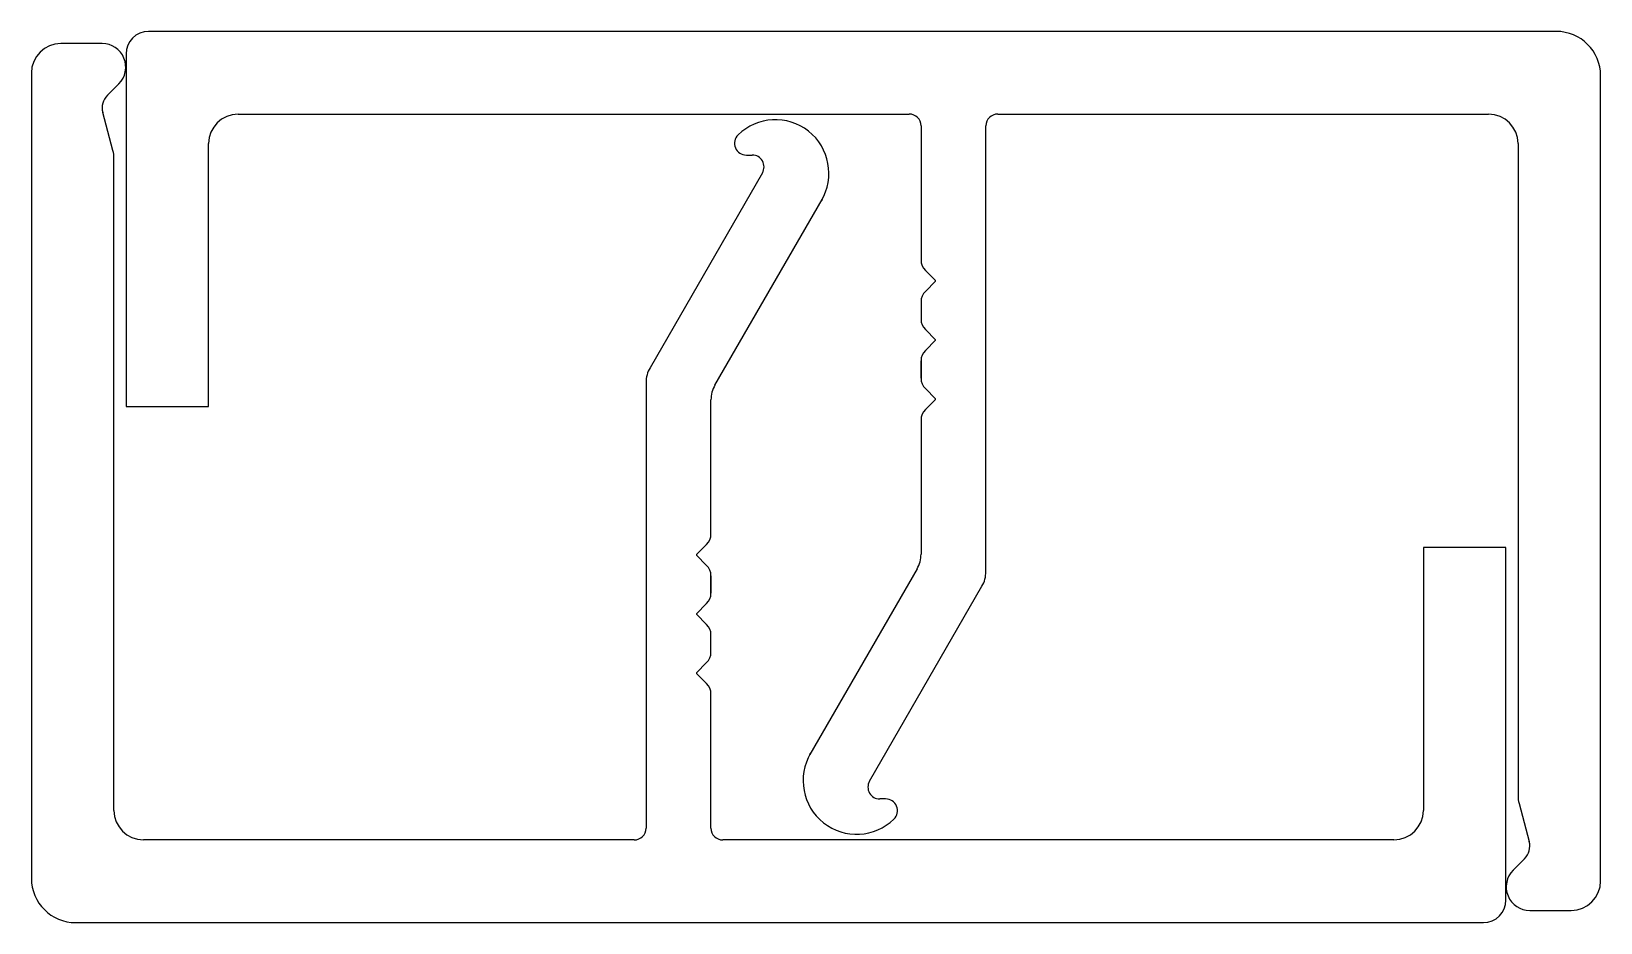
# Model space of a CAD drawing. Header units: inches. Extents: x -12.5 to 14.1, y 1.5 to 16.6.
import ezdxf

# ---------------------------------------------------------------- set-up
doc = ezdxf.new("R2010")
doc.units = ezdxf.units.IN
doc.header["$MEASUREMENT"] = 0

msp = doc.modelspace()

# ---------------------------------------------------------------- linework, layer by layer
at = {"color": 4}
for p, q in [((13.313, 16.577), (-10.552, 16.577)), ((-11.338, 16.373), (-12.038, 16.373)), ((-10.933, 16.196), (-10.933, 14.327)), ((-12.538, 15.873), (-12.538, 2.233)), ((14.063, 2.187), (14.063, 15.827)), ((-11.25, 15.495), (-11.055, 15.69)), ((-11.155, 14.56), (-11.328, 15.205)), ((-9.033, 15.177), (2.343, 15.177)), ((3.843, 15.177), (12.163, 15.177)), ((2.543, 14.977), (2.543, 12.704)), ((3.643, 7.429), (3.643, 14.977)), ((-9.533, 10.226), (-9.533, 14.677)), ((12.663, 14.677), (12.663, 3.629)), ((-11.138, 3.383), (-11.138, 14.431)), ((-0.418, 14.483), (-0.318, 14.483)), ((-10.933, 14.327), (-10.933, 10.226)), ((-0.145, 14.183), (-2.051, 10.881)), ((-0.951, 10.586), (0.865, 13.731)), ((0.865, 13.731), (0.853, 13.711)), ((2.543, 12.704), (2.543, 12.704)), ((2.616, 12.527), (2.787, 12.356)), ((2.787, 12.345), (2.616, 12.174)), ((2.543, 11.997), (2.543, 11.704)), ((2.616, 11.527), (2.787, 11.356)), ((2.787, 11.345), (2.616, 11.174)), ((2.543, 10.997), (2.543, 10.704)), ((2.543, 10.704), (2.543, 10.997)), ((2.543, 10.997), (2.543, 10.704)), ((2.543, 10.704), (2.543, 10.997)), ((2.543, 10.997), (2.543, 10.704)), ((-2.118, 10.631), (-2.118, 3.083)), ((2.616, 10.527), (2.787, 10.356)), ((-10.933, 10.226), (-9.533, 10.226)), ((-1.018, 8.063), (-1.018, 10.336)), ((2.787, 10.345), (2.616, 10.174)), ((2.543, 9.997), (2.543, 9.997)), ((2.543, 9.997), (2.543, 9.997)), ((2.543, 9.997), (2.543, 7.724)), ((-1.018, 8.063), (-1.018, 8.063)), ((-1.018, 8.063), (-1.018, 8.063)), ((-1.262, 7.715), (-1.091, 7.886)), ((12.458, 7.834), (11.058, 7.834)), ((11.058, 7.834), (11.058, 3.383)), ((12.458, 3.733), (12.458, 7.834)), ((-1.091, 7.533), (-1.262, 7.704)), ((2.476, 7.474), (0.66, 4.329)), ((-1.018, 7.063), (-1.018, 7.356)), ((-1.018, 7.356), (-1.018, 7.063)), ((-1.018, 7.063), (-1.018, 7.356)), ((-1.018, 7.356), (-1.018, 7.063)), ((-1.018, 7.063), (-1.018, 7.356)), ((1.67, 3.877), (3.576, 7.179)), ((-1.262, 6.715), (-1.091, 6.886)), ((-1.091, 6.533), (-1.262, 6.704)), ((-1.018, 6.063), (-1.018, 6.356)), ((-1.262, 5.715), (-1.091, 5.886)), ((-1.091, 5.533), (-1.262, 5.704)), ((-1.018, 3.083), (-1.018, 5.356)), ((-1.018, 5.356), (-1.018, 5.356)), ((0.66, 4.329), (0.672, 4.349)), ((12.458, 1.864), (12.458, 3.733)), ((1.943, 3.577), (1.843, 3.577)), ((12.68, 3.5), (12.853, 2.855)), ((-2.318, 2.883), (-10.638, 2.883)), ((10.558, 2.883), (-0.818, 2.883)), ((12.775, 2.565), (12.58, 2.37)), ((12.863, 1.687), (13.563, 1.687)), ((-11.788, 1.483), (12.077, 1.483))]:
    msp.add_line(p, q, dxfattribs=at)
for centre, radius, start, end in [((-10.552, 16.196), 0.381, 90, 180), ((13.313, 15.827), 0.75, 360, 90), ((-12.038, 15.873), 0.5, 90, 180), ((-11.338, 15.973), 0.4, 315, 90), ((-11.038, 15.283), 0.3, 135, 195), ((-9.033, 14.677), 0.5, 90, 180), ((2.343, 14.977), 0.2, 0, 90), ((3.843, 14.977), 0.2, 90, 180), ((12.163, 14.677), 0.5, 360, 90), ((0.074, 14.175), 0.907, 329.2615, 134.2615), ((-0.418, 14.683), 0.2, 135, 270), ((-11.638, 14.431), 0.5, 0, 15), ((-0.318, 14.283), 0.2, 330, 90), ((2.793, 12.704), 0.25, 180, 225), ((2.782, 12.351), 0.008, 315, 45), ((2.793, 11.997), 0.25, 135, 180), ((2.793, 11.704), 0.25, 180, 225), ((2.793, 10.997), 0.25, 135, 180), ((2.782, 11.351), 0.008, 315, 45), ((-1.618, 10.631), 0.5, 150, 180), ((2.793, 10.704), 0.25, 180, 225), ((-0.518, 10.336), 0.5, 150, 180), ((2.793, 9.997), 0.25, 135, 180), ((2.782, 10.351), 0.008, 315, 45), ((-1.268, 8.063), 0.25, 315, 360), ((-1.256, 7.709), 0.008, 135, 225), ((2.043, 7.724), 0.5, 330, 360), ((-1.268, 7.356), 0.25, 0, 45), ((3.143, 7.429), 0.5, 330, 0), ((-1.268, 7.063), 0.25, 315, 360), ((-1.256, 6.709), 0.008, 135, 225), ((-1.268, 6.356), 0.25, 360, 45), ((-1.268, 6.063), 0.25, 315, 360), ((-1.256, 5.709), 0.008, 135, 225), ((-1.268, 5.356), 0.25, 0, 45), ((1.451, 3.886), 0.907, 149.2615, 314.2615), ((1.843, 3.777), 0.2, 150, 270), ((1.943, 3.377), 0.2, 315, 90), ((13.163, 3.629), 0.5, 180, 195), ((-10.638, 3.383), 0.5, 180, 270), ((10.558, 3.383), 0.5, 270, 0), ((-2.318, 3.083), 0.2, 270, 0), ((-0.818, 3.083), 0.2, 180, 270), ((12.563, 2.777), 0.3, 315, 15), ((-11.788, 2.233), 0.75, 180, 270), ((12.863, 2.087), 0.4, 135, 270), ((13.563, 2.187), 0.5, 270, 0), ((12.077, 1.864), 0.381, 270, 360)]:
    msp.add_arc(centre, radius, start, end, dxfattribs=at)

doc.saveas('drawing.dxf')
